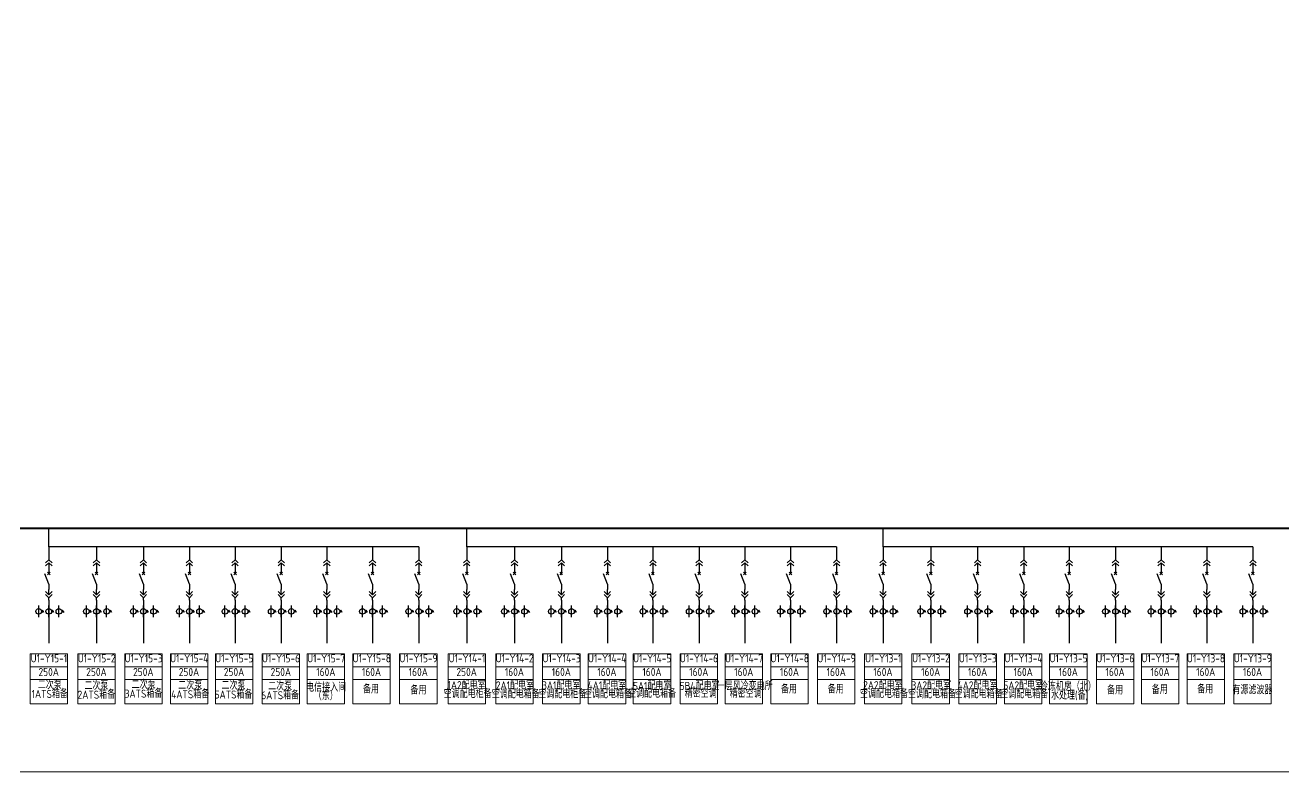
# Model space of a CAD drawing. Header units: millimetres. Extents: x -3460 to -460, y 6070 to 9130.
# Drawn here: x -2154.6 to -1979.5, y 8429.2 to 8533.2 of the extents above; entities that cross this region are included whole.
import ezdxf
from ezdxf.enums import TextEntityAlignment as Align

# ---------------------------------------------------------------- set-up
doc = ezdxf.new("R2010")
doc.units = ezdxf.units.MM
doc.header["$LTSCALE"] = 1000
doc.header["$MEASUREMENT"] = 0
doc.styles.add('HZSONG', font='gbenor.shx', dxfattribs={"height": 1200, "bigfont": 'gbcbig.shx'})

# ---------------------------------------------------------------- blocks, each defined once
blk = doc.blocks.new('DYDQAA05')
at = {"color": 0}
blk.add_lwpolyline([(0, 0), (0, -7)], dxfattribs=at)
blk = doc.blocks.new('DYDQAA03')
at = {"color": 0}
for points in [[(0, 0), (0, -1.5)], [(-2.12, -3.62), (0, -1.5)], [(-2.12, -5.62), (0, -3.5)], [(2.12, -3.62), (0, -1.5)], [(2.12, -5.62), (0, -3.5)], [(0, -3.5), (0, -7)]]:
    blk.add_lwpolyline(points, dxfattribs=at)
blk = doc.blocks.new('DYDQAA09')
at = {"color": 0}
blk.add_lwpolyline([(0, 0), (0, -3.5)], dxfattribs=at)
blk.add_lwpolyline([(0, 0), (0, -3.5)], dxfattribs=at)
blk.add_lwpolyline([(0, 0), (0, -3.5)], dxfattribs=at)
blk.add_lwpolyline([(0, 0), (0, -3.5)], dxfattribs=at)
blk.add_lwpolyline([(0, 0), (0, -3.5)], dxfattribs=at)
blk.add_lwpolyline([(0, 0), (0, -3.5)], dxfattribs=at)
blk.add_lwpolyline([(0, 0), (0, -3.5)], dxfattribs=at)
blk.add_lwpolyline([(0, 0), (0, -3.5)], dxfattribs=at)
blk.add_lwpolyline([(0, 0), (0, -3.5)], dxfattribs=at)
blk = doc.blocks.new('DYDQ0201')
at = {"color": 0}
for points in [[(0.86, -0.86), (-0.86, 0.86)], [(-0.86, -0.86), (0.86, 0.86)], [(0, -7), (-2.61, -0.37)]]:
    blk.add_lwpolyline(points, dxfattribs=at)
blk = doc.blocks.new('DYDQAA04')
at = {"color": 0}
for points in [[(0, -3.5), (0, 0)], [(-2.12, -1.38), (0, -3.5)], [(-2.12, -3.38), (0, -5.5)], [(2.12, -1.38), (0, -3.5)], [(2.12, -3.38), (0, -5.5)], [(0, -7), (0, -5.5)]]:
    blk.add_lwpolyline(points, dxfattribs=at)
blk = doc.blocks.new('A$C03DD39B5')
for p, q in [((417, 475), (283, 392)), ((417, 422), (283, 339)), ((350, 333), (350, 467))]:
    blk.add_line(p, q)
blk.add_lwpolyline([(700, 167), (0, 167)])
blk.add_circle((350, 167), 167)

msp = doc.modelspace()

# ---------------------------------------------------------------- linework, layer by layer
at = {"color": 1, "lineweight": 40}
msp.add_line((-2579.32, 8463.14, -817.89), (-1898.47, 8463.14, -817.89), dxfattribs=at)
at = {"color": 3}
for p, q in [((-2151.28, 8460.56, -2200.64), (-2151.28, 8463.14, -817.84)), ((-2151.28, 8460.56, -2200.64), (-2151.28, 8463.14, -817.84)), ((-2093.14, 8460.56, -2200.64), (-2093.14, 8463.14, -817.84)), ((-2093.14, 8460.56, -2200.64), (-2093.14, 8463.14, -817.84)), ((-2035.23, 8460.56, -2200.64), (-2035.23, 8463.14, -817.84)), ((-2035.23, 8460.56, -2200.64), (-2035.23, 8463.14, -817.84)), ((-2099.82, 8460.56, -2200.69), (-2151.28, 8460.56, -2200.69)), ((-2041.68, 8460.56, -2200.69), (-2093.14, 8460.56, -2200.69)), ((-1983.77, 8460.56, -2200.69), (-2035.23, 8460.56, -2200.69)), ((-2151.28, 8452.32, -0.24), (-2151.28, 8450.68, -0.24)), ((-2144.65, 8452.32, -0.24), (-2144.65, 8450.68, -0.24)), ((-2138.12, 8452.32, -0.24), (-2138.12, 8450.68, -0.24)), ((-2131.72, 8452.32, -0.24), (-2131.72, 8450.68, -0.24)), ((-2125.37, 8452.32, -0.24), (-2125.37, 8450.68, -0.24)), ((-2118.94, 8452.32, -0.24), (-2118.94, 8450.68, -0.24)), ((-2112.6, 8452.32, -0.24), (-2112.6, 8450.68, -0.24)), ((-2106.24, 8452.32, -0.24), (-2106.24, 8450.68, -0.24)), ((-2099.82, 8452.32, -0.24), (-2099.82, 8450.68, -0.24)), ((-2093.14, 8452.32, -0.24), (-2093.14, 8450.68, -0.24)), ((-2086.5, 8452.32, -0.24), (-2086.5, 8450.68, -0.24)), ((-2079.98, 8452.32, -0.24), (-2079.98, 8450.68, -0.24)), ((-2073.57, 8452.32, -0.24), (-2073.57, 8450.68, -0.24)), ((-2067.23, 8452.32, -0.24), (-2067.23, 8450.68, -0.24)), ((-2060.8, 8452.32, -0.24), (-2060.8, 8450.68, -0.24)), ((-2054.45, 8452.32, -0.24), (-2054.45, 8450.68, -0.24)), ((-2048.1, 8452.32, -0.24), (-2048.1, 8450.68, -0.24)), ((-2041.68, 8452.32, -0.24), (-2041.68, 8450.68, -0.24)), ((-2035.23, 8452.32, -0.24), (-2035.23, 8450.68, -0.24)), ((-2028.59, 8452.32, -0.24), (-2028.59, 8450.68, -0.24)), ((-2022.07, 8452.32, -0.24), (-2022.07, 8450.68, -0.24)), ((-2015.66, 8452.32, -0.24), (-2015.66, 8450.68, -0.24)), ((-2009.32, 8452.32, -0.24), (-2009.32, 8450.68, -0.24)), ((-2002.89, 8452.32, -0.24), (-2002.89, 8450.68, -0.24)), ((-1996.54, 8452.32, -0.24), (-1996.54, 8450.68, -0.24)), ((-1990.19, 8452.32, -0.24), (-1990.19, 8450.68, -0.24)), ((-1983.77, 8452.32, -0.24), (-1983.77, 8450.68, -0.24)), ((-2151.28, 8450.68, -0.24), (-2151.28, 8447.12, -0.24)), ((-2144.65, 8450.68, -0.24), (-2144.65, 8447.12, -0.24)), ((-2138.12, 8450.68, -0.24), (-2138.12, 8447.12, -0.24)), ((-2131.72, 8450.68, -0.24), (-2131.72, 8447.12, -0.24)), ((-2125.37, 8450.68, -0.24), (-2125.37, 8447.12, -0.24)), ((-2118.94, 8450.68, -0.24), (-2118.94, 8447.12, -0.24)), ((-2112.6, 8450.68, -0.24), (-2112.6, 8447.12, -0.24)), ((-2106.24, 8450.68, -0.24), (-2106.24, 8447.12, -0.24)), ((-2099.82, 8450.68, -0.24), (-2099.82, 8447.12, -0.24)), ((-2093.14, 8450.68, -0.24), (-2093.14, 8447.12, -0.24)), ((-2086.5, 8450.68, -0.24), (-2086.5, 8447.12, -0.24)), ((-2079.98, 8450.68, -0.24), (-2079.98, 8447.12, -0.24)), ((-2073.57, 8450.68, -0.24), (-2073.57, 8447.12, -0.24)), ((-2067.23, 8450.68, -0.24), (-2067.23, 8447.12, -0.24)), ((-2060.8, 8450.68, -0.24), (-2060.8, 8447.12, -0.24)), ((-2054.45, 8450.68, -0.24), (-2054.45, 8447.12, -0.24)), ((-2048.1, 8450.68, -0.24), (-2048.1, 8447.12, -0.24)), ((-2041.68, 8450.68, -0.24), (-2041.68, 8447.12, -0.24)), ((-2035.23, 8450.68, -0.24), (-2035.23, 8447.12, -0.24)), ((-2028.59, 8450.68, -0.24), (-2028.59, 8447.12, -0.24)), ((-2022.07, 8450.68, -0.24), (-2022.07, 8447.12, -0.24)), ((-2015.66, 8450.68, -0.24), (-2015.66, 8447.12, -0.24)), ((-2009.32, 8450.68, -0.24), (-2009.32, 8447.12, -0.24)), ((-2002.89, 8450.68, -0.24), (-2002.89, 8447.12, -0.24)), ((-1996.54, 8450.68, -0.24), (-1996.54, 8447.12, -0.24)), ((-1990.19, 8450.68, -0.24), (-1990.19, 8447.12, -0.24)), ((-1983.77, 8450.68, -0.24), (-1983.77, 8447.12, -0.24))]:
    msp.add_line(p, q, dxfattribs=at)
at = {"color": 3, "lineweight": 0}
msp.add_line((-1986.42, 8445.63, -817.89), (-1981.22, 8445.63, -817.89), dxfattribs=at)
at = {"color": 1, "lineweight": 13, "ltscale": 0.001071}
msp.add_lwpolyline([(-2600.55, 8637.09), (-1439.27, 8637.09), (-1439.27, 8429.22), (-2600.55, 8429.22)], close=True, dxfattribs=at)
at = {"color": 3, "lineweight": 0, "elevation": -817.89}
for points in [[(-2153.89, 8445.63), (-2148.68, 8445.63), (-2148.68, 8438.68), (-2153.89, 8438.68)], [(-2147.25, 8445.63), (-2142.04, 8445.63), (-2142.04, 8438.68), (-2147.25, 8438.68)], [(-2140.72, 8445.63), (-2135.51, 8445.63), (-2135.51, 8438.68), (-2140.72, 8438.68)], [(-2134.37, 8445.63), (-2129.17, 8445.63), (-2129.17, 8438.68), (-2134.37, 8438.68)], [(-2128.11, 8445.63), (-2122.9, 8445.63), (-2122.9, 8438.68), (-2128.11, 8438.68)], [(-2121.6, 8445.63), (-2116.39, 8445.63), (-2116.39, 8438.68), (-2121.6, 8438.68)], [(-2115.34, 8445.63), (-2110.13, 8445.63), (-2110.13, 8438.68), (-2115.34, 8438.68)], [(-2108.98, 8445.63), (-2103.78, 8445.63), (-2103.78, 8438.68), (-2108.98, 8438.68)], [(-2102.48, 8445.63), (-2097.27, 8445.63), (-2097.27, 8438.68), (-2102.48, 8438.68)], [(-2095.74, 8445.63), (-2090.54, 8445.63), (-2090.54, 8438.68), (-2095.74, 8438.68)], [(-2089.11, 8445.63), (-2083.9, 8445.63), (-2083.9, 8438.68), (-2089.11, 8438.68)], [(-2082.58, 8445.63), (-2077.37, 8445.63), (-2077.37, 8438.68), (-2082.58, 8438.68)], [(-2076.23, 8445.63), (-2071.02, 8445.63), (-2071.02, 8438.68), (-2076.23, 8438.68)], [(-2069.97, 8445.63), (-2064.76, 8445.63), (-2064.76, 8438.68), (-2069.97, 8438.68)], [(-2063.46, 8445.63), (-2058.25, 8445.63), (-2058.25, 8438.68), (-2063.46, 8438.68)], [(-2057.19, 8445.63), (-2051.99, 8445.63), (-2051.99, 8438.68), (-2057.19, 8438.68)], [(-2050.84, 8445.63), (-2045.63, 8445.63), (-2045.63, 8438.68), (-2050.84, 8438.68)], [(-2044.33, 8445.63), (-2039.13, 8445.63), (-2039.13, 8438.68), (-2044.33, 8438.68)], [(-2037.83, 8445.63), (-2032.63, 8445.63), (-2032.63, 8438.68), (-2037.83, 8438.68)], [(-2031.2, 8445.63), (-2025.99, 8445.63), (-2025.99, 8438.68), (-2031.2, 8438.68)], [(-2024.67, 8445.63), (-2019.46, 8445.63), (-2019.46, 8438.68), (-2024.67, 8438.68)], [(-2018.32, 8445.63), (-2013.12, 8445.63), (-2013.12, 8438.68), (-2018.32, 8438.68)], [(-2012.06, 8445.63), (-2006.85, 8445.63), (-2006.85, 8438.68), (-2012.06, 8438.68)], [(-2005.55, 8445.63), (-2000.34, 8445.63), (-2000.34, 8438.68), (-2005.55, 8438.68)], [(-1999.28, 8445.63), (-1994.08, 8445.63), (-1994.08, 8438.68), (-1999.28, 8438.68)], [(-1992.93, 8445.63), (-1987.72, 8445.63), (-1987.72, 8438.68), (-1992.93, 8438.68)], [(-2153.89, 8442.08), (-2148.68, 8442.08), (-2148.68, 8443.82), (-2153.89, 8443.82)], [(-2147.25, 8442.08), (-2142.04, 8442.08), (-2142.04, 8443.82), (-2147.25, 8443.82)], [(-2140.72, 8442.08), (-2135.51, 8442.08), (-2135.51, 8443.82), (-2140.72, 8443.82)], [(-2134.37, 8442.08), (-2129.17, 8442.08), (-2129.17, 8443.82), (-2134.37, 8443.82)], [(-2128.11, 8442.08), (-2122.9, 8442.08), (-2122.9, 8443.82), (-2128.11, 8443.82)], [(-2121.6, 8442.08), (-2116.39, 8442.08), (-2116.39, 8443.82), (-2121.6, 8443.82)], [(-2115.34, 8442.08), (-2110.13, 8442.08), (-2110.13, 8443.82), (-2115.34, 8443.82)], [(-2108.98, 8442.08), (-2103.78, 8442.08), (-2103.78, 8443.82), (-2108.98, 8443.82)], [(-2102.48, 8442.08), (-2097.27, 8442.08), (-2097.27, 8443.82), (-2102.48, 8443.82)], [(-2095.74, 8442.08), (-2090.54, 8442.08), (-2090.54, 8443.82), (-2095.74, 8443.82)], [(-2089.11, 8442.08), (-2083.9, 8442.08), (-2083.9, 8443.82), (-2089.11, 8443.82)], [(-2082.58, 8442.08), (-2077.37, 8442.08), (-2077.37, 8443.82), (-2082.58, 8443.82)], [(-2076.23, 8442.08), (-2071.02, 8442.08), (-2071.02, 8443.82), (-2076.23, 8443.82)], [(-2069.97, 8442.08), (-2064.76, 8442.08), (-2064.76, 8443.82), (-2069.97, 8443.82)], [(-2063.46, 8442.08), (-2058.25, 8442.08), (-2058.25, 8443.82), (-2063.46, 8443.82)], [(-2057.19, 8442.08), (-2051.99, 8442.08), (-2051.99, 8443.82), (-2057.19, 8443.82)], [(-2050.84, 8442.08), (-2045.63, 8442.08), (-2045.63, 8443.82), (-2050.84, 8443.82)], [(-2044.33, 8442.08), (-2039.13, 8442.08), (-2039.13, 8443.82), (-2044.33, 8443.82)], [(-2037.83, 8442.08), (-2032.63, 8442.08), (-2032.63, 8443.82), (-2037.83, 8443.82)], [(-2031.2, 8442.08), (-2025.99, 8442.08), (-2025.99, 8443.82), (-2031.2, 8443.82)], [(-2024.67, 8442.08), (-2019.46, 8442.08), (-2019.46, 8443.82), (-2024.67, 8443.82)], [(-2018.32, 8442.08), (-2013.12, 8442.08), (-2013.12, 8443.82), (-2018.32, 8443.82)], [(-2012.06, 8442.08), (-2006.85, 8442.08), (-2006.85, 8443.82), (-2012.06, 8443.82)], [(-2005.55, 8442.08), (-2000.34, 8442.08), (-2000.34, 8443.82), (-2005.55, 8443.82)], [(-1999.28, 8442.08), (-1994.08, 8442.08), (-1994.08, 8443.82), (-1999.28, 8443.82)], [(-1992.93, 8442.08), (-1987.72, 8442.08), (-1987.72, 8443.82), (-1992.93, 8443.82)], [(-1986.42, 8442.08), (-1981.22, 8442.08), (-1981.22, 8443.82), (-1986.42, 8443.82)]]:
    msp.add_lwpolyline(points, close=True, dxfattribs=at)
msp.add_lwpolyline([(-1981.22, 8445.63), (-1981.22, 8438.68), (-1986.42, 8438.68), (-1986.42, 8445.63)], dxfattribs=at)

# ---------------------------------------------------------------- block references
at = {"color": 3, "xscale": 0.2128211397391487, "yscale": 0.2128211397391487, "zscale": 0.2128211397391487}
for name, p in [('DYDQAA05', (-2151.28, 8460.56, -2200.69)), ('DYDQAA05', (-2144.65, 8460.56, -2200.69)), ('DYDQAA05', (-2138.12, 8460.56, -2200.69)), ('DYDQAA05', (-2131.72, 8460.56, -2200.69)), ('DYDQAA05', (-2125.37, 8460.56, -2200.69)), ('DYDQAA05', (-2118.94, 8460.56, -2200.69)), ('DYDQAA05', (-2112.6, 8460.56, -2200.69)), ('DYDQAA05', (-2106.24, 8460.56, -2200.69)), ('DYDQAA05', (-2099.82, 8460.56, -2200.69)), ('DYDQAA05', (-2093.14, 8460.56, -2200.69)), ('DYDQAA05', (-2086.5, 8460.56, -2200.69)), ('DYDQAA05', (-2079.98, 8460.56, -2200.69)), ('DYDQAA05', (-2073.57, 8460.56, -2200.69)), ('DYDQAA05', (-2067.23, 8460.56, -2200.69)), ('DYDQAA05', (-2060.8, 8460.56, -2200.69)), ('DYDQAA05', (-2054.45, 8460.56, -2200.69)), ('DYDQAA05', (-2048.1, 8460.56, -2200.69)), ('DYDQAA05', (-2041.68, 8460.56, -2200.69)), ('DYDQAA05', (-2035.23, 8460.56, -2200.69)), ('DYDQAA05', (-2028.59, 8460.56, -2200.69)), ('DYDQAA05', (-2022.07, 8460.56, -2200.69)), ('DYDQAA05', (-2015.66, 8460.56, -2200.69)), ('DYDQAA05', (-2009.32, 8460.56, -2200.69)), ('DYDQAA05', (-2002.89, 8460.56, -2200.69)), ('DYDQAA05', (-1996.54, 8460.56, -2200.69)), ('DYDQAA05', (-1990.19, 8460.56, -2200.69)), ('DYDQAA05', (-1983.77, 8460.56, -2200.69)), ('DYDQAA03', (-2151.28, 8459.07, -2200.69)), ('DYDQAA03', (-2144.65, 8459.07, -2200.69)), ('DYDQAA03', (-2138.12, 8459.07, -2200.69)), ('DYDQAA03', (-2131.72, 8459.07, -2200.69)), ('DYDQAA03', (-2125.37, 8459.07, -2200.69)), ('DYDQAA03', (-2118.94, 8459.07, -2200.69)), ('DYDQAA03', (-2112.6, 8459.07, -2200.69)), ('DYDQAA03', (-2106.24, 8459.07, -2200.69)), ('DYDQAA03', (-2099.82, 8459.07, -2200.69)), ('DYDQAA03', (-2093.14, 8459.07, -2200.69)), ('DYDQAA03', (-2086.5, 8459.07, -2200.69)), ('DYDQAA03', (-2079.98, 8459.07, -2200.69)), ('DYDQAA03', (-2073.57, 8459.07, -2200.69)), ('DYDQAA03', (-2067.23, 8459.07, -2200.69)), ('DYDQAA03', (-2060.8, 8459.07, -2200.69)), ('DYDQAA03', (-2054.45, 8459.07, -2200.69)), ('DYDQAA03', (-2048.1, 8459.07, -2200.69)), ('DYDQAA03', (-2041.68, 8459.07, -2200.69)), ('DYDQAA03', (-2035.23, 8459.07, -2200.69)), ('DYDQAA03', (-2028.59, 8459.07, -2200.69)), ('DYDQAA03', (-2022.07, 8459.07, -2200.69)), ('DYDQAA03', (-2015.66, 8459.07, -2200.69)), ('DYDQAA03', (-2009.32, 8459.07, -2200.69)), ('DYDQAA03', (-2002.89, 8459.07, -2200.69)), ('DYDQAA03', (-1996.54, 8459.07, -2200.69)), ('DYDQAA03', (-1990.19, 8459.07, -2200.69)), ('DYDQAA03', (-1983.77, 8459.07, -2200.69)), ('DYDQ0201', (-2151.28, 8456.84, -2200.69)), ('DYDQAA09', (-2151.28, 8457.58, -2200.69)), ('DYDQ0201', (-2144.65, 8456.84, -2200.69)), ('DYDQAA09', (-2144.65, 8457.58, -2200.69)), ('DYDQ0201', (-2138.12, 8456.84, -2200.69)), ('DYDQAA09', (-2138.12, 8457.58, -2200.69)), ('DYDQ0201', (-2131.72, 8456.84, -2200.69)), ('DYDQAA09', (-2131.72, 8457.58, -2200.69)), ('DYDQ0201', (-2125.37, 8456.84, -2200.69)), ('DYDQAA09', (-2125.37, 8457.58, -2200.69)), ('DYDQ0201', (-2118.94, 8456.84, -2200.69)), ('DYDQAA09', (-2118.94, 8457.58, -2200.69)), ('DYDQ0201', (-2112.6, 8456.84, -2200.69)), ('DYDQAA09', (-2112.6, 8457.58, -2200.69)), ('DYDQ0201', (-2106.24, 8456.84, -2200.69)), ('DYDQAA09', (-2106.24, 8457.58, -2200.69)), ('DYDQ0201', (-2099.82, 8456.84, -2200.69)), ('DYDQAA09', (-2099.82, 8457.58, -2200.69)), ('DYDQ0201', (-2093.14, 8456.84, -2200.69)), ('DYDQAA09', (-2093.14, 8457.58, -2200.69)), ('DYDQ0201', (-2086.5, 8456.84, -2200.69)), ('DYDQAA09', (-2086.5, 8457.58, -2200.69)), ('DYDQ0201', (-2079.98, 8456.84, -2200.69)), ('DYDQAA09', (-2079.98, 8457.58, -2200.69)), ('DYDQ0201', (-2073.57, 8456.84, -2200.69)), ('DYDQAA09', (-2073.57, 8457.58, -2200.69)), ('DYDQ0201', (-2067.23, 8456.84, -2200.69)), ('DYDQAA09', (-2067.23, 8457.58, -2200.69)), ('DYDQ0201', (-2060.8, 8456.84, -2200.69)), ('DYDQAA09', (-2060.8, 8457.58, -2200.69)), ('DYDQ0201', (-2054.45, 8456.84, -2200.69)), ('DYDQAA09', (-2054.45, 8457.58, -2200.69)), ('DYDQ0201', (-2048.1, 8456.84, -2200.69)), ('DYDQAA09', (-2048.1, 8457.58, -2200.69)), ('DYDQ0201', (-2041.68, 8456.84, -2200.69)), ('DYDQAA09', (-2041.68, 8457.58, -2200.69)), ('DYDQ0201', (-2035.23, 8456.84, -2200.69)), ('DYDQAA09', (-2035.23, 8457.58, -2200.69)), ('DYDQ0201', (-2028.59, 8456.84, -2200.69)), ('DYDQAA09', (-2028.59, 8457.58, -2200.69)), ('DYDQ0201', (-2022.07, 8456.84, -2200.69)), ('DYDQAA09', (-2022.07, 8457.58, -2200.69)), ('DYDQ0201', (-2015.66, 8456.84, -2200.69)), ('DYDQAA09', (-2015.66, 8457.58, -2200.69)), ('DYDQ0201', (-2009.32, 8456.84, -2200.69)), ('DYDQAA09', (-2009.32, 8457.58, -2200.69)), ('DYDQ0201', (-2002.89, 8456.84, -2200.69)), ('DYDQAA09', (-2002.89, 8457.58, -2200.69)), ('DYDQ0201', (-1996.54, 8456.84, -2200.69)), ('DYDQAA09', (-1996.54, 8457.58, -2200.69)), ('DYDQ0201', (-1990.19, 8456.84, -2200.69)), ('DYDQAA09', (-1990.19, 8457.58, -2200.69)), ('DYDQ0201', (-1983.77, 8456.84, -2200.69)), ('DYDQAA09', (-1983.77, 8457.58, -2200.69)), ('DYDQAA09', (-2151.28, 8455.35, -2200.69)), ('DYDQAA09', (-2144.65, 8455.35, -2200.69)), ('DYDQAA09', (-2138.12, 8455.35, -2200.69)), ('DYDQAA09', (-2131.72, 8455.35, -2200.69)), ('DYDQAA09', (-2125.37, 8455.35, -2200.69)), ('DYDQAA09', (-2118.94, 8455.35, -2200.69)), ('DYDQAA09', (-2112.6, 8455.35, -2200.69)), ('DYDQAA09', (-2106.24, 8455.35, -2200.69)), ('DYDQAA09', (-2099.82, 8455.35, -2200.69)), ('DYDQAA09', (-2093.14, 8455.35, -2200.69)), ('DYDQAA09', (-2086.5, 8455.35, -2200.69)), ('DYDQAA09', (-2079.98, 8455.35, -2200.69)), ('DYDQAA09', (-2073.57, 8455.35, -2200.69)), ('DYDQAA09', (-2067.23, 8455.35, -2200.69)), ('DYDQAA09', (-2060.8, 8455.35, -2200.69)), ('DYDQAA09', (-2054.45, 8455.35, -2200.69)), ('DYDQAA09', (-2048.1, 8455.35, -2200.69)), ('DYDQAA09', (-2041.68, 8455.35, -2200.69)), ('DYDQAA09', (-2035.23, 8455.35, -2200.69)), ('DYDQAA09', (-2028.59, 8455.35, -2200.69)), ('DYDQAA09', (-2022.07, 8455.35, -2200.69)), ('DYDQAA09', (-2015.66, 8455.35, -2200.69)), ('DYDQAA09', (-2009.32, 8455.35, -2200.69)), ('DYDQAA09', (-2002.89, 8455.35, -2200.69)), ('DYDQAA09', (-1996.54, 8455.35, -2200.69)), ('DYDQAA09', (-1990.19, 8455.35, -2200.69)), ('DYDQAA09', (-1983.77, 8455.35, -2200.69)), ('DYDQAA04', (-2151.28, 8454.6, -2200.69)), ('DYDQAA04', (-2144.65, 8454.6, -2200.69)), ('DYDQAA04', (-2138.12, 8454.6, -2200.69)), ('DYDQAA04', (-2131.72, 8454.6, -2200.69)), ('DYDQAA04', (-2125.37, 8454.6, -2200.69)), ('DYDQAA04', (-2118.94, 8454.6, -2200.69)), ('DYDQAA04', (-2112.6, 8454.6, -2200.69)), ('DYDQAA04', (-2106.24, 8454.6, -2200.69)), ('DYDQAA04', (-2099.82, 8454.6, -2200.69)), ('DYDQAA04', (-2093.14, 8454.6, -2200.69)), ('DYDQAA04', (-2086.5, 8454.6, -2200.69)), ('DYDQAA04', (-2079.98, 8454.6, -2200.69)), ('DYDQAA04', (-2073.57, 8454.6, -2200.69)), ('DYDQAA04', (-2067.23, 8454.6, -2200.69)), ('DYDQAA04', (-2060.8, 8454.6, -2200.69)), ('DYDQAA04', (-2054.45, 8454.6, -2200.69)), ('DYDQAA04', (-2048.1, 8454.6, -2200.69)), ('DYDQAA04', (-2041.68, 8454.6, -2200.69)), ('DYDQAA04', (-2035.23, 8454.6, -2200.69)), ('DYDQAA04', (-2028.59, 8454.6, -2200.69)), ('DYDQAA04', (-2022.07, 8454.6, -2200.69)), ('DYDQAA04', (-2015.66, 8454.6, -2200.69)), ('DYDQAA04', (-2009.32, 8454.6, -2200.69)), ('DYDQAA04', (-2002.89, 8454.6, -2200.69)), ('DYDQAA04', (-1996.54, 8454.6, -2200.69)), ('DYDQAA04', (-1990.19, 8454.6, -2200.69)), ('DYDQAA04', (-1983.77, 8454.6, -2200.69)), ('DYDQAA09', (-2151.28, 8453.11, -2200.69)), ('DYDQAA09', (-2144.65, 8453.11, -2200.69)), ('DYDQAA09', (-2138.12, 8453.11, -2200.69)), ('DYDQAA09', (-2131.72, 8453.11, -2200.69)), ('DYDQAA09', (-2125.37, 8453.11, -2200.69)), ('DYDQAA09', (-2118.94, 8453.11, -2200.69)), ('DYDQAA09', (-2112.6, 8453.11, -2200.69)), ('DYDQAA09', (-2106.24, 8453.11, -2200.69)), ('DYDQAA09', (-2099.82, 8453.11, -2200.69)), ('DYDQAA09', (-2093.14, 8453.11, -2200.69)), ('DYDQAA09', (-2086.5, 8453.11, -2200.69)), ('DYDQAA09', (-2079.98, 8453.11, -2200.69)), ('DYDQAA09', (-2073.57, 8453.11, -2200.69)), ('DYDQAA09', (-2067.23, 8453.11, -2200.69)), ('DYDQAA09', (-2060.8, 8453.11, -2200.69)), ('DYDQAA09', (-2054.45, 8453.11, -2200.69)), ('DYDQAA09', (-2048.1, 8453.11, -2200.69)), ('DYDQAA09', (-2041.68, 8453.11, -2200.69)), ('DYDQAA09', (-2035.23, 8453.11, -2200.69)), ('DYDQAA09', (-2028.59, 8453.11, -2200.69)), ('DYDQAA09', (-2022.07, 8453.11, -2200.69)), ('DYDQAA09', (-2015.66, 8453.11, -2200.69)), ('DYDQAA09', (-2009.32, 8453.11, -2200.69)), ('DYDQAA09', (-2002.89, 8453.11, -2200.69)), ('DYDQAA09', (-1996.54, 8453.11, -2200.69)), ('DYDQAA09', (-1990.19, 8453.11, -2200.69)), ('DYDQAA09', (-1983.77, 8453.11, -2200.69))]:
    msp.add_blockref(name, p, dxfattribs=at)
at = {"color": 3, "linetype": 'Continuous', "xscale": 0.00233805835129459, "yscale": 0.00233805835129459, "zscale": 0.00233805835129459, "rotation": 270}
for p in [(-2153.07, 8452.37, -0.24), (-2151.67, 8452.37, -0.24), (-2150.27, 8452.37, -0.24), (-2146.44, 8452.37, -0.24), (-2145.04, 8452.37, -0.24), (-2143.63, 8452.37, -0.24), (-2139.91, 8452.37, -0.24), (-2138.51, 8452.37, -0.24), (-2137.1, 8452.37, -0.24), (-2133.51, 8452.37, -0.24), (-2132.11, 8452.37, -0.24), (-2130.7, 8452.37, -0.24), (-2127.16, 8452.37, -0.24), (-2125.76, 8452.37, -0.24), (-2124.36, 8452.37, -0.24), (-2120.74, 8452.37, -0.24), (-2119.33, 8452.37, -0.24), (-2117.93, 8452.37, -0.24), (-2114.39, 8452.37, -0.24), (-2112.99, 8452.37, -0.24), (-2111.58, 8452.37, -0.24), (-2108.04, 8452.37, -0.24), (-2106.63, 8452.37, -0.24), (-2105.23, 8452.37, -0.24), (-2101.61, 8452.37, -0.24), (-2100.21, 8452.37, -0.24), (-2098.81, 8452.37, -0.24), (-2094.93, 8452.37, -0.24), (-2093.53, 8452.37, -0.24), (-2092.13, 8452.37, -0.24), (-2088.3, 8452.37, -0.24), (-2086.89, 8452.37, -0.24), (-2085.49, 8452.37, -0.24), (-2081.77, 8452.37, -0.24), (-2080.37, 8452.37, -0.24), (-2078.96, 8452.37, -0.24), (-2075.37, 8452.37, -0.24), (-2073.96, 8452.37, -0.24), (-2072.56, 8452.37, -0.24), (-2069.02, 8452.37, -0.24), (-2067.62, 8452.37, -0.24), (-2066.21, 8452.37, -0.24), (-2062.59, 8452.37, -0.24), (-2061.19, 8452.37, -0.24), (-2059.79, 8452.37, -0.24), (-2056.25, 8452.37, -0.24), (-2054.84, 8452.37, -0.24), (-2053.44, 8452.37, -0.24), (-2049.89, 8452.37, -0.24), (-2048.49, 8452.37, -0.24), (-2047.09, 8452.37, -0.24), (-2043.47, 8452.37, -0.24), (-2042.07, 8452.37, -0.24), (-2040.66, 8452.37, -0.24), (-2037.02, 8452.37, -0.24), (-2035.62, 8452.37, -0.24), (-2034.22, 8452.37, -0.24), (-2030.39, 8452.37, -0.24), (-2028.98, 8452.37, -0.24), (-2027.58, 8452.37, -0.24), (-2023.86, 8452.37, -0.24), (-2022.46, 8452.37, -0.24), (-2021.05, 8452.37, -0.24), (-2017.46, 8452.37, -0.24), (-2016.05, 8452.37, -0.24), (-2014.65, 8452.37, -0.24), (-2011.11, 8452.37, -0.24), (-2009.71, 8452.37, -0.24), (-2008.3, 8452.37, -0.24), (-2004.68, 8452.37, -0.24), (-2003.28, 8452.37, -0.24), (-2001.88, 8452.37, -0.24), (-1998.34, 8452.37, -0.24), (-1996.93, 8452.37, -0.24), (-1995.53, 8452.37, -0.24), (-1991.99, 8452.37, -0.24), (-1990.58, 8452.37, -0.24), (-1989.18, 8452.37, -0.24), (-1985.56, 8452.37, -0.24), (-1984.16, 8452.37, -0.24), (-1982.75, 8452.37, -0.24)]:
    msp.add_blockref('A$C03DD39B5', p, dxfattribs=at)

# ---------------------------------------------------------------- texts
at = {"color": 3, "lineweight": 0, "style": 'HZSONG'}
for s, p in [('U1-Y15-1', (-2151.26, 8444.46, -2200.69)), ('U1-Y15-2', (-2144.62, 8444.46, -2200.69)), ('U1-Y15-3', (-2138.09, 8444.46, -2200.69)), ('U1-Y15-4', (-2131.74, 8444.46, -2200.69)), ('U1-Y15-5', (-2125.48, 8444.46, -2200.69)), ('U1-Y15-6', (-2118.97, 8444.46, -2200.69)), ('U1-Y15-7', (-2112.7, 8444.46, -2200.69)), ('U1-Y15-8', (-2106.35, 8444.46, -2200.69)), ('U1-Y15-9', (-2099.85, 8444.46, -2200.69)), ('U1-Y14-1', (-2093.11, 8444.46, -2200.69)), ('U1-Y14-2', (-2086.48, 8444.46, -2200.69)), ('U1-Y14-3', (-2079.95, 8444.46, -2200.69)), ('U1-Y14-4', (-2073.6, 8444.46, -2200.69)), ('U1-Y14-5', (-2067.34, 8444.46, -2200.69)), ('U1-Y14-6', (-2060.83, 8444.46, -2200.69)), ('U1-Y14-7', (-2054.56, 8444.46, -2200.69)), ('U1-Y14-8', (-2048.21, 8444.46, -2200.69)), ('U1-Y14-9', (-2041.7, 8444.46, -2200.69)), ('U1-Y13-1', (-2035.2, 8444.46, -2200.69)), ('U1-Y13-2', (-2028.57, 8444.46, -2200.69)), ('U1-Y13-3', (-2022.04, 8444.46, -2200.69)), ('U1-Y13-4', (-2015.69, 8444.46, -2200.69)), ('U1-Y13-5', (-2009.43, 8444.46, -2200.69)), ('U1-Y13-6', (-2002.92, 8444.46, -2200.69)), ('U1-Y13-7', (-1996.65, 8444.46, -2200.69)), ('U1-Y13-8', (-1990.3, 8444.46, -2200.69)), ('U1-Y13-9', (-1983.79, 8444.46, -2200.69)), ('250A', (-2151.29, 8442.56, -2200.69)), ('250A', (-2144.65, 8442.56, -2200.69)), ('250A', (-2138.13, 8442.56, -2200.69)), ('250A', (-2131.78, 8442.56, -2200.69)), ('250A', (-2125.51, 8442.56, -2200.69)), ('250A', (-2119, 8442.56, -2200.69)), ('160A', (-2112.74, 8442.56, -2200.69)), ('160A', (-2106.39, 8442.56, -2200.69)), ('160A', (-2099.88, 8442.56, -2200.69)), ('250A', (-2093.15, 8442.56, -2200.69)), ('160A', (-2086.51, 8442.56, -2200.69)), ('160A', (-2079.98, 8442.56, -2200.69)), ('160A', (-2073.64, 8442.56, -2200.69)), ('160A', (-2067.37, 8442.56, -2200.69)), ('160A', (-2060.86, 8442.56, -2200.69)), ('160A', (-2054.6, 8442.56, -2200.69)), ('160A', (-2048.25, 8442.56, -2200.69)), ('160A', (-2041.74, 8442.56, -2200.69)), ('160A', (-2035.24, 8442.56, -2200.69)), ('160A', (-2028.6, 8442.56, -2200.69)), ('160A', (-2022.07, 8442.56, -2200.69)), ('160A', (-2015.73, 8442.56, -2200.69)), ('160A', (-2009.46, 8442.56, -2200.69)), ('160A', (-2002.95, 8442.56, -2200.69)), ('160A', (-1996.69, 8442.56, -2200.69)), ('160A', (-1990.34, 8442.56, -2200.69)), ('160A', (-1983.83, 8442.56, -2200.69)), ('二次泵', (-2151.15, 8440.73, -1822.02)), ('二次泵', (-2144.66, 8440.63, -1822.02)), ('二次泵', (-2138.09, 8440.77, -1822.02)), ('二次泵', (-2131.6, 8440.67, -1822.02)), ('二次泵', (-2125.58, 8440.65, -1822.02)), ('二次泵', (-2119.09, 8440.55, -1822.02)), ('电信接入间', (-2112.7, 8440.39, -2200.69)), ('备用', (-2106.46, 8440.14, -2200.69)), ('备用', (-2099.86, 8440, -2200.69)), ('1A2配电室', (-2093.16, 8440.73, -1822.02)), ('2A1配电室', (-2086.43, 8440.7, -1822.02)), ('3A1配电室', (-2079.99, 8440.7, 1227.32)), ('4A1配电室', (-2073.64, 8440.7, 1227.32)), ('5A1配电室', (-2067.34, 8440.62, 4276.66)), ('5B4配电室', (-2060.74, 8440.62, 1227.32)), ('一层风冷变电所', (-2054.47, 8440.59, -1822.02)), ('备用', (-2048.32, 8440.14, -2200.69)), ('备用', (-2041.81, 8440.14, -2200.69)), ('2A2配电室', (-2035.25, 8440.73, -1822.02)), ('3A2配电室', (-2028.52, 8440.7, -1822.02)), ('4A2配电室', (-2022.08, 8440.7, 1227.32)), ('5A2配电室', (-2015.73, 8440.7, 1227.32)), ('冷冻机房（北）', (-2009.51, 8440.52, -1822.02)), ('备用', (-2002.95, 8440.01, -2200.69)), ('备用', (-1996.73, 8440.08, -2200.69)), ('备用', (-1990.41, 8440.14, -2200.69)), ('有源滤波器', (-1983.84, 8440.04, -1948.22)), ('1ATS箱备', (-2151.15, 8439.5, -1695.76)), ('2ATS箱备', (-2144.66, 8439.4, -1695.76)), ('3ATS箱备', (-2138.1, 8439.54, -1695.76)), ('4ATS箱备', (-2131.61, 8439.45, -1695.76)), ('5ATS箱备', (-2125.58, 8439.42, -1695.76)), ('6ATS箱备', (-2119.09, 8439.32, -1695.76)), ('（东）', (-2112.75, 8439.2, -439.27)), ('空调配电柜备', (-2093.01, 8439.5, -1695.76)), ('空调配电箱备', (-2086.32, 8439.47, -1695.76)), ('空调配电柜备', (-2079.85, 8439.47, 1353.58)), ('空调配电箱备', (-2073.5, 8439.47, 1353.58)), ('空调配电箱备', (-2067.35, 8439.55, 4402.92)), ('精密空调', (-2060.59, 8439.56, 1353.58)), ('精密空调', (-2054.33, 8439.54, -1695.76)), ('空调配电箱备', (-2035.1, 8439.5, -1695.76)), ('空调配电箱备', (-2028.41, 8439.47, -1695.76)), ('空调配电箱备', (-2021.94, 8439.47, 1353.58)), ('空调配电箱备', (-2015.59, 8439.47, 1353.58)), ('水处理(备)', (-2009.28, 8439.29, -1695.76))]:
    msp.add_text(s, height=1.113, dxfattribs=at).set_placement(p, align=Align.CENTER)

doc.saveas('drawing.dxf')
